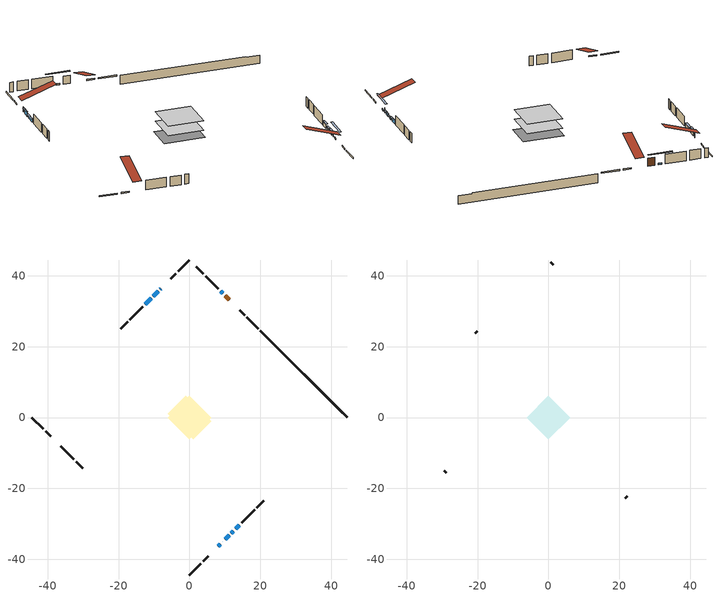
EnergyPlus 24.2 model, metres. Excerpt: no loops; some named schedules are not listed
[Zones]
conditioned space
 floor adiabatic (AdiabaticFloorConstruction): -6.19,0 0,6.19 6.19,0 0,-6.19 z0.8
 floor foundation (Slab1 construction): -6.11,1.08 -1.08,6.11 6.11,-1.08 1.08,-6.11 z-1.49
 wall outside (RimJoist1 construction): 0,-44.43 3.17,-41.26 / -44.43,0 -41.26,-3.17 / 0,44.43 -3.17,41.26 / 19.35,25.08 16.18,28.25 z0.8:1.1
 wall outside (RimJoist2 construction): 3.82,-40.61 5.24,-39.19 / -40.61,-3.82 -39.19,-5.24 / -3.82,40.61 -5.24,39.19 / 15.52,28.91 14.11,30.32 z0.8:1.1
 wall outside (AdiabaticWallConstruction 1): 11.21,33.22 10.02,34.41 z0.8:2.83
 wall outside (AdiabaticWallConstruction): -8.14,36.29 -8.21,36.22 / 9.35,-35.08 9.42,-35.01 z0.8:2.02; 8.14,-36.29 8.7,-35.73 z0.8:1.16; -8.86,35.57 -10.19,34.24 z0.8:1.97; -10.85,33.58 -12.54,31.89 z0.8:1.59; 10.07,-34.36 11.15,-33.28 z0.8:1.51; 11.81,-32.62 12.35,-32.08 z0.8:1.36; 13,-31.43 14.08,-30.35 z0.8:1.72; 9.37,35.06 8.81,35.62 z0.8:1.18
 wall outside (Wall1 construction): 14.74,-29.69 18.38,-26.05 / -36.29,-8.14 -32.65,-11.78 / -13.19,31.24 -16.83,27.6 / 8.15,36.28 4.51,39.92 z0.8:3.24
 wall outside (Wall2 construction): 19.03,-25.4 20.92,-23.51 / -31.99,-12.44 -30.11,-14.32 / -17.49,26.94 -19.38,25.05 / 3.86,40.57 1.97,42.46 z0.8:3.24
 wall foundation (FoundationWall1 construction): 20,24.43,-1.49 20,24.43,0.8 41.99,2.44,0.8 41.99,2.44,0.63 44.43,0,0.63 44.43,0,-1.49
 window (WindowConstruction 5): -8.14,36.29 -8.2,36.23 z0.8:2.02
 window (WindowConstruction 8): 8.14,-36.29 8.7,-35.73 z0.8:1.16
 window (WindowConstruction 6): 9.35,-35.08 9.42,-35.01 z0.8:2.02
 window (WindowConstruction): -8.86,35.57 -10.19,34.24 z0.8:1.97
 window (WindowConstruction 1): -10.85,33.58 -12.54,31.89 z0.8:1.59
 window (WindowConstruction 2): 10.07,-34.36 11.15,-33.28 z0.8:1.51
 window (WindowConstruction 3): 11.81,-32.62 12.35,-32.08 z0.8:1.36
 window (WindowConstruction 4): 13.01,-31.42 14.08,-30.35 z0.8:1.71
 window (WindowConstruction 7): 9.37,35.06 8.81,35.62 z0.8:1.18
 door (Door): 11.2,33.23 10.02,34.41 z0.8:2.83
 ceiling adiabatic (AdiabaticFloorConstruction): 0,-6.19 6.19,0 0,6.19 -6.19,0 z0.8
attic - vented
 floor to conditioned space (Floor1 construction Reversed): -6.19,0 0,6.19 6.19,0 0,-6.19 z3.24
 wall outside (Wall3 construction): 21.58,-22.85 22.24,-22.19 / -29.45,-14.98 -28.79,-15.64 / -20.03,24.4 -20.69,23.74 / 1.31,43.12 0.66,43.77 z0.8:3.24
 roof outside (Roof1 construction): 7.48,-36.95,3.24 1.45,-30.91,6.08 -0.14,-32.5,6.08 5.89,-38.54,3.24; -36.95,-7.48,3.24 -30.91,-1.45,6.08 -32.5,0.14,6.08 -38.54,-5.89,3.24; -7.48,36.95,3.24 -1.45,30.91,6.08 0.14,32.5,6.08 -5.89,38.54,3.24; 11.86,32.57,3.24 5.83,26.54,6.08 7.42,24.95,6.08 13.45,30.98,3.24
shading: 10.56,-33.87 6.27,-38.16 6.57,-38.45 10.86,-34.16 z3.8; -10.33,34.1 -8.72,35.71 -9.01,36 -10.62,34.39 z2.17; -12.68,31.75 -10.71,33.72 -11,34.02 -12.97,32.04 z1.79; 11.29,-33.14 9.93,-34.5 10.22,-34.79 11.59,-33.43 z1.71; 12.49,-31.94 11.67,-32.76 11.96,-33.05 12.78,-32.23 z1.56; 14.23,-30.2 12.86,-31.57 13.15,-31.86 14.52,-30.5 z1.92; 6.94,37.49 11.23,33.2 11.52,33.49 7.23,37.78 z3.82
[Building]
Building 1: Terrain=Suburbs
[Site:Location]
Edmonton Intl AP_AB: Latitude {deg}=53.31; Longitude {deg}=-113.58; Time Zone {hr}=-7; Elevation {m}=723; Keep Site Location Information=Yes
[Site:GroundTemperature:Shallow]
-1.56185, -3.61833, -3.78302, -2.80711, 1.11059, 5.01004, 8.39065, 10.5322, 10.7141, 8.97234, 5.67794, 1.89811
[Site:WaterMainsTemperature]
Calculation Method=Schedule; Temperature Schedule=mains temperature schedule
[Material] Roughness=Rough; Thermal Absorptance=0.9
Name | Thickness {m} | Conductivity {W/m-K} | Density {kg/m3} | Specific Heat {J/kg-K} | Solar Absorptance | Visible Absorptance
asphalt or fiberglass shingles | 0.00635 | 0.162714 | 1121.4 | 1465.45 | 0.4 | 0.4
ceiling loosefill ins | 0.169333 | 0.0480833 | 16.02 | 1046.75 | 0.7 | 0.7
ceiling stud and cavity | 0.1397 | 0.168087 | 65.682 | 1177.47 | 0.7 | 0.7
concrete 4.0 in. | 0.1016 | 1.803125 | 2242.8 | 837.4 | 0.7 | 0.7
concrete 8.0 in. | 0.2032 | 1.803125 | 2242.8 | 837.4 | 0.7 | 0.7
door material | 0.04445 | 0.053851 | 512.64 | 1214.23 | 0.7 | 0.7
exterior vertical ins | 0.0457286 | 0.029427 | 32.04 | 1214.23 | 0.7 | 0.7
floor covering | 0.0127 | 0.0433444 | 54.468 | 1339.84 | 0.6 | 0.6
floor rigid ins; wall rigid ins | 0.512978 | 0.029427 | 32.04 | 1214.23 | 0.7 | 0.7
floor stud and cavity | 0.1397 | 1.75129 | 37.0049 | 1207.88 | 0.7 | 0.7
furniture material conditioned space 1 | 0.1524 | 0.115458 | 640.8 | 1214.23 | 0.6 | 0.6
gypsum board | 0.0127 | 0.160291 | 801 | 837.4 | 0.6 | 0.6
gypsum board 1 | 0.0127 | 0.160291 | 801 | 837.4 | 0.7 | 0.7
osb sheathing 0.5 in. | 0.0127 | 0.115458 | 512.64 | 1214.23 | 0.7 | 0.7
osb sheathing 0.75 in. | 0.01905 | 0.115458 | 512.64 | 1214.23 | 0.7 | 0.7
osb sheathing 2.0 in. | 0.0508 | 0.115458 | 512.64 | 1214.23 | 0.7 | 0.7
rim joist stud and cavity | 0.0508 | 0.0315101 | 125.044 | 1163.47 | 0.6 | 0.6
rim joist stud and cavity 1 | 0.0508 | 0.0297859 | 125.044 | 1163.47 | 0.6 | 0.6
wall stud and cavity | 0.1397 | 0.101456 | 139.0536 | 1170.24 | 0.7 | 0.7
wall stud and cavity 1 | 0.1397 | 0.105785 | 139.0536 | 1170.24 | 0.7 | 0.7
wall stud and cavity 2 | 0.0889 | 6.1454 | 50.32683 | 1063.81 | 0.6 | 0.6
wall stud and cavity 3 | 0.0889 | 0.380278 | 52.3479 | 1209.89 | 0.7 | 0.7
wall stud and cavity 4 | 0.0889 | 0.391764 | 83.0341 | 1211.67 | 0.7 | 0.7
wood siding | 0.0254 | 0.102417 | 544.68 | 1172.36 | 0.4 | 0.4
wood siding 1 | 0.00254 | 0.102417 | 544.68 | 1172.36 | 0.4 | 0.4
wood siding 2; wood siding 3; wood siding 4 | 0.0254 | 0.102417 | 544.68 | 1172.36 | 0.7 | 0.7
[WindowMaterial:SimpleGlazingSystem]
Name | U-Factor {W/m2-K} | Solar Heat Gain Coefficient
WindowMaterial | 1.75621 | 0.53
WindowMaterial 1 | 3.28075 | 0.52
WindowMaterial 2 | 2.02875 | 0.45
WindowMaterial 3 | 2.31208 | 0.36
WindowMaterial 4 | 3.28416 | 0.56
WindowMaterial 5 | 3.273367 | 0.4
WindowMaterial 6 | 3.24157 | 0.41
WindowMaterial 7 | 3.239299 | 0.39
[Construction]
AdiabaticFloorConstruction: floor stud and cavity, floor rigid ins, osb sheathing 0.75 in., floor covering
AdiabaticWallConstruction: wood siding 3, wall rigid ins, wall stud and cavity 3, gypsum board
AdiabaticWallConstruction 1: wood siding 4, wall rigid ins, wall stud and cavity 3, gypsum board
Door: door material
Floor1 construction Reversed: gypsum board, ceiling stud and cavity, ceiling loosefill ins
FoundationWall1 construction: concrete 8.0 in., gypsum board 1
furniture construction conditioned space 1: furniture material conditioned space 1
PartitionWallConstruction: gypsum board, wall stud and cavity 4, gypsum board
RimJoist1 construction: wood siding 2, osb sheathing 2.0 in., rim joist stud and cavity
RimJoist2 construction: wood siding 2, osb sheathing 2.0 in., rim joist stud and cavity 1
Roof1 construction: asphalt or fiberglass shingles
Slab1 construction: concrete 4.0 in.
Wall1 construction: wood siding, osb sheathing 0.5 in., wall stud and cavity, gypsum board
Wall2 construction: wood siding, osb sheathing 0.5 in., wall stud and cavity 1, gypsum board
Wall3 construction: wood siding 1, wall stud and cavity 2
WindowConstruction: WindowMaterial
WindowConstruction 1: WindowMaterial 1
WindowConstruction 2: WindowMaterial 2
WindowConstruction 3: WindowMaterial 3
WindowConstruction 4: WindowMaterial 4
WindowConstruction 5; WindowConstruction 6: WindowMaterial 5
WindowConstruction 7: WindowMaterial 6
WindowConstruction 8: WindowMaterial 7
[Zone] Multiplier=1; Part of Total Floor Area=Yes
Name | Volume {m3}
attic - vented | 35.4101
conditioned space | 368.8
[Space]
Name | Zone | Volume {m3}
attic - vented 1 | attic - vented | 35.4101
conditioned space 1 | conditioned space | 368.8
[ZoneInfiltration:EffectiveLeakageArea]
infil attic - vented 1: Zone or Space=attic - vented 1; Schedule=Always On Discrete; Effective Air Leakage Area {cm2}=2668.17; Stack Coefficient=0.000367299; Wind Coefficient=1.29488e-05
[ZoneMixing]
whole house fan mix: Zone or Space=attic - vented; Schedule=Always On Continuous; Design Flow Rate Calculation Method=Flow/Zone; Design Flow Rate {m3/s}=0; Source Zone or Space=conditioned space
[SurfaceProperty:ExposedFoundationPerimeter]
Slab1: Exposed Perimeter Calculation Method=TotalExposedPerimeter; Total Exposed Perimeter {m}=34.545
[InternalMass] Zone or ZoneList=conditioned space; Space or SpaceList=conditioned space 1
Name | Construction | Surface Area {m2}
furniture mass conditioned space 1 | furniture construction conditioned space 1 | 59.5999
partition wall mass | PartitionWallConstruction | 149
[Lights]
interior lighting: Zone or ZoneList or Space or SpaceList=conditioned space 1; Schedule=interior lighting schedule; Design Level Calculation Method=LightingLevel; Lighting Level {W}=343.2; Return Air Fraction=0; Fraction Radiant=0.6; Fraction Visible=0.2; Fraction Replaceable=1
[People]
occupants: Zone or ZoneList or Space or SpaceList=conditioned space 1; Number of People Schedule=occupants schedule; Number of People Calculation Method=People; Number of People=3; Fraction Radiant=0.314171; Sensible Heat Fraction=0.56303; Activity Level Schedule=occupants activity schedule; Carbon Dioxide Generation Rate {m3/s-W}=0; Enable ASHRAE 55 Comfort Warnings=No; Mean Radiant Temperature Calculation Type=EnclosureAveraged
[ElectricEquipment] Zone or ZoneList or Space or SpaceList=conditioned space 1; Design Level Calculation Method=EquipmentLevel
Name | Schedule | Design Level {W} | Fraction Latent | Fraction Radiant | Fraction Lost
clothes dryer | clothes dryer schedule | 140.772 | 0.015 | 0.081 | 0.85
clothes washer | clothes washer schedule | 32.1985 | 0.03 | 0.162 | 0.7
cooking range | cooking range schedule | 215.147 | 0.08 | 0.432 | 0.2
dishwasher | dishwasher schedule | 66.8632 | 0.3 | 0.18 | 0.4
fridge | fridge schedule | 72.9452 | 0 | 0.6 | 0
mech vent bath fan 0 | mech vent bath fan 0 schedule | 50.2 | 0 | 0 | 1
mech vent house fan | mech vent house fan schedule | 0 | 0 | 0 | 1
mech vent house fan cfis | mech vent house fan cfis schedule | 0 | 0 | 0 | 0
mech vent range fan 0 | mech vent range fan 0 schedule | 57 | 0 | 0 | 1
misc plug loads | misc plug loads schedule | 494.7 | 0.045 | 0.513 | 0.1
whole house fan | Always On Discrete | 0 | 0 | 0 | 1
[OtherEquipment] Zone or ZoneList or Space or SpaceList=conditioned space 1; Design Level Calculation Method=EquipmentLevel
Name | Fuel Type | Schedule | Design Level {W} | Fraction Latent | Fraction Radiant | Fraction Lost
clothes dryer 1 | Electricity | clothes dryer schedule | 0 | 0.015 | 0.081 | 0.85
cooking range 1 | Electricity | cooking range schedule | 0 | 0.08 | 0.432 | 0.2
general water use latent | None | general water use schedule | 62.594 | 1 | 0 | 0
general water use sensible | None | general water use schedule | -61.6891 | 0 | 0.6 | 0
mech vent house fan latent load | None | Always On Discrete | 0 | 1 | 0 | 0
mech vent house fan sensible load | None | Always On Discrete | 0 | 0 | 0 | 0
water heater energy adjustment1 | NaturalGas | Always On Discrete | 0.01 | 0 | 0 | 1
[ZoneInfiltration:DesignFlowRate] Zone or ZoneList or Space or SpaceList=conditioned space 1; Schedule=Always On Discrete; Design Flow Rate Calculation Method=Flow/Zone; Design Flow Rate {m3/s}=0
infil flow; natural vent flow; whole house fan flow
[Foundation:Kiva]
Foundation Kiva 1: Initial Indoor Air Temperature {C}=18; Wall Height Above Grade {m}=0.799978; Wall Depth Below Slab {m}=0.2032; Custom Block Material Name 1=exterior vertical ins; Custom Block Depth 1 {m}=2.28999; Custom Block X Position 1 {m}=0.2159; Custom Block Z Position 1 {m}=0
[Foundation:Kiva:Settings]
Soil Conductivity {W/m-K}=0.849921; Soil Density {kg/m3}=1842.3; Soil Specific Heat {J/kg-K}=418.7; Ground Solar Absorptivity=0.9; Ground Thermal Absorptivity=0.9; Ground Surface Roughness {m}=0.03; Far-Field Width {m}=40; Deep-Ground Boundary Condition=ZeroFlux; Deep-Ground Depth {m}=40; Minimum Cell Dimension {m}=0.2; Maximum Cell Growth Coefficient=3; Simulation Timestep=Timestep
[Exterior:Lights]
exterior lighting: Schedule=exterior lighting schedule; Design Level {W}=75.6
[Schedule:Constant]
Name | Hourly Value
Always On Continuous; mech vent house fan schedule; mech vent house fan cfis schedule; Always On Discrete | 1
occupants activity schedule | 117.228
fridge schedule | 0
[Schedule:Week:Daily]
interior lighting schedule Week Rule - Jan1-Jan27: interior lighting schedule day, interior lighting schedule day, interior lighting schedule day, interior lighting schedule day, interior lighting schedule day, interior lighting schedule day, interior lighting schedule day, interior lighting schedule default day, interior lighting schedule default day, interior lighting schedule default day, interior lighting schedule default day, interior lighting schedule default day
interior lighting schedule Week Rule - Jan28-Feb3: interior lighting schedule day, interior lighting schedule day, interior lighting schedule day, interior lighting schedule day, interior lighting schedule day 1, interior lighting schedule day 1, interior lighting schedule day 1, interior lighting schedule default day, interior lighting schedule default day, interior lighting schedule default day, interior lighting schedule default day, interior lighting schedule default day
interior lighting schedule Week Rule - Feb4-Feb24: interior lighting schedule day 1, interior lighting schedule day 1, interior lighting schedule day 1, interior lighting schedule day 1, interior lighting schedule day 1, interior lighting schedule day 1, interior lighting schedule day 1, interior lighting schedule default day, interior lighting schedule default day, interior lighting schedule default day, interior lighting schedule default day, interior lighting schedule default day
interior lighting schedule Week Rule - Feb25-Mar3: interior lighting schedule day 1, interior lighting schedule day 1, interior lighting schedule day 1, interior lighting schedule day 1, interior lighting schedule day 2, interior lighting schedule day 2, interior lighting schedule day 2, interior lighting schedule default day, interior lighting schedule default day, interior lighting schedule default day, interior lighting schedule default day, interior lighting schedule default day
interior lighting schedule Week Rule - Mar4-Mar31: interior lighting schedule day 2, interior lighting schedule day 2, interior lighting schedule day 2, interior lighting schedule day 2, interior lighting schedule day 2, interior lighting schedule day 2, interior lighting schedule day 2, interior lighting schedule default day, interior lighting schedule default day, interior lighting schedule default day, interior lighting schedule default day, interior lighting schedule default day
interior lighting schedule Week Rule - Apr1-Apr28: interior lighting schedule day 3, interior lighting schedule day 3, interior lighting schedule day 3, interior lighting schedule day 3, interior lighting schedule day 3, interior lighting schedule day 3, interior lighting schedule day 3, interior lighting schedule default day, interior lighting schedule default day, interior lighting schedule default day, interior lighting schedule default day, interior lighting schedule default day
interior lighting schedule Week Rule - Apr29-May5: interior lighting schedule day 3, interior lighting schedule day 3, interior lighting schedule day 4, interior lighting schedule day 4, interior lighting schedule day 4, interior lighting schedule day 4, interior lighting schedule day 4, interior lighting schedule default day, interior lighting schedule default day, interior lighting schedule default day, interior lighting schedule default day, interior lighting schedule default day
interior lighting schedule Week Rule - May6-May26: interior lighting schedule day 4, interior lighting schedule day 4, interior lighting schedule day 4, interior lighting schedule day 4, interior lighting schedule day 4, interior lighting schedule day 4, interior lighting schedule day 4, interior lighting schedule default day, interior lighting schedule default day, interior lighting schedule default day, interior lighting schedule default day, interior lighting schedule default day
interior lighting schedule Week Rule - May27-Jun2: interior lighting schedule day 4, interior lighting schedule day 4, interior lighting schedule day 4, interior lighting schedule day 4, interior lighting schedule day 4, interior lighting schedule day 5, interior lighting schedule day 5, interior lighting schedule default day, interior lighting schedule default day, interior lighting schedule default day, interior lighting schedule default day, interior lighting schedule default day
interior lighting schedule Week Rule - Jun3-Jun30: interior lighting schedule day 5, interior lighting schedule day 5, interior lighting schedule day 5, interior lighting schedule day 5, interior lighting schedule day 5, interior lighting schedule day 5, interior lighting schedule day 5, interior lighting schedule default day, interior lighting schedule default day, interior lighting schedule default day, interior lighting schedule default day, interior lighting schedule default day
interior lighting schedule Week Rule - Jul1-Jul28: interior lighting schedule day 6, interior lighting schedule day 6, interior lighting schedule day 6, interior lighting schedule day 6, interior lighting schedule day 6, interior lighting schedule day 6, interior lighting schedule day 6, interior lighting schedule default day, interior lighting schedule default day, interior lighting schedule default day, interior lighting schedule default day, interior lighting schedule default day
interior lighting schedule Week Rule - Jul29-Aug4: interior lighting schedule day 6, interior lighting schedule day 6, interior lighting schedule day 6, interior lighting schedule day 7, interior lighting schedule day 7, interior lighting schedule day 7, interior lighting schedule day 7, interior lighting schedule default day, interior lighting schedule default day, interior lighting schedule default day, interior lighting schedule default day, interior lighting schedule default day
interior lighting schedule Week Rule - Aug5-Aug25: interior lighting schedule day 7, interior lighting schedule day 7, interior lighting schedule day 7, interior lighting schedule day 7, interior lighting schedule day 7, interior lighting schedule day 7, interior lighting schedule day 7, interior lighting schedule default day, interior lighting schedule default day, interior lighting schedule default day, interior lighting schedule default day, interior lighting schedule default day
interior lighting schedule Week Rule - Aug26-Sep1: interior lighting schedule day 7, interior lighting schedule day 7, interior lighting schedule day 7, interior lighting schedule day 7, interior lighting schedule day 7, interior lighting schedule day 7, interior lighting schedule day 8, interior lighting schedule default day, interior lighting schedule default day, interior lighting schedule default day, interior lighting schedule default day, interior lighting schedule default day
interior lighting schedule Week Rule - Sep2-Sep29: interior lighting schedule day 8, interior lighting schedule day 8, interior lighting schedule day 8, interior lighting schedule day 8, interior lighting schedule day 8, interior lighting schedule day 8, interior lighting schedule day 8, interior lighting schedule default day, interior lighting schedule default day, interior lighting schedule default day, interior lighting schedule default day, interior lighting schedule default day
interior lighting schedule Week Rule - Sep30-Oct6: interior lighting schedule day 8, interior lighting schedule day 9, interior lighting schedule day 9, interior lighting schedule day 9, interior lighting schedule day 9, interior lighting schedule day 9, interior lighting schedule day 9, interior lighting schedule default day, interior lighting schedule default day, interior lighting schedule default day, interior lighting schedule default day, interior lighting schedule default day
interior lighting schedule Week Rule - Oct7-Oct27: interior lighting schedule day 9, interior lighting schedule day 9, interior lighting schedule day 9, interior lighting schedule day 9, interior lighting schedule day 9, interior lighting schedule day 9, interior lighting schedule day 9, interior lighting schedule default day, interior lighting schedule default day, interior lighting schedule default day, interior lighting schedule default day, interior lighting schedule default day
interior lighting schedule Week Rule - Oct28-Nov3: interior lighting schedule day 9, interior lighting schedule day 9, interior lighting schedule day 9, interior lighting schedule day 9, interior lighting schedule day 10, interior lighting schedule day 10, interior lighting schedule day 10, interior lighting schedule default day, interior lighting schedule default day, interior lighting schedule default day, interior lighting schedule default day, interior lighting schedule default day
interior lighting schedule Week Rule - Nov4-Nov24: interior lighting schedule day 10, interior lighting schedule day 10, interior lighting schedule day 10, interior lighting schedule day 10, interior lighting schedule day 10, interior lighting schedule day 10, interior lighting schedule day 10, interior lighting schedule default day, interior lighting schedule default day, interior lighting schedule default day, interior lighting schedule default day, interior lighting schedule default day
interior lighting schedule Week Rule - Nov25-Dec1: interior lighting schedule day 10, interior lighting schedule day 10, interior lighting schedule day 10, interior lighting schedule day 10, interior lighting schedule day 10, interior lighting schedule day 10, interior lighting schedule day 11, interior lighting schedule default day, interior lighting schedule default day, interior lighting schedule default day, interior lighting schedule default day, interior lighting schedule default day
interior lighting schedule Week Rule - Dec2-Dec31: interior lighting schedule day 11, interior lighting schedule day 11, interior lighting schedule day 11, interior lighting schedule day 11, interior lighting schedule day 11, interior lighting schedule day 11, interior lighting schedule day 11, interior lighting schedule default day, interior lighting schedule default day, interior lighting schedule default day, interior lighting schedule default day, interior lighting schedule default day
occupants schedule Week Rule - Jan1-Dec31: occupants schedule day, occupants schedule day, occupants schedule day, occupants schedule day, occupants schedule day, occupants schedule day, occupants schedule day, occupants schedule default day, occupants schedule default day, occupants schedule default day, occupants schedule default day, occupants schedule default day
clothes dryer schedule Week Rule - Jan1-Dec31: clothes dryer schedule day, clothes dryer schedule day, clothes dryer schedule day, clothes dryer schedule day, clothes dryer schedule day, clothes dryer schedule day, clothes dryer schedule day, clothes dryer schedule default day, clothes dryer schedule default day, clothes dryer schedule default day, clothes dryer schedule default day, clothes dryer schedule default day
clothes washer schedule Week Rule - Jan1-Dec31: clothes washer schedule day, clothes washer schedule day, clothes washer schedule day, clothes washer schedule day, clothes washer schedule day, clothes washer schedule day, clothes washer schedule day, clothes washer schedule default day, clothes washer schedule default day, clothes washer schedule default day, clothes washer schedule default day, clothes washer schedule default day
cooking range schedule Week Rule - Jan1-Dec31: cooking range schedule day, cooking range schedule day, cooking range schedule day, cooking range schedule day, cooking range schedule day, cooking range schedule day, cooking range schedule day, cooking range schedule default day, cooking range schedule default day, cooking range schedule default day, cooking range schedule default day, cooking range schedule default day
dishwasher schedule Week Rule - Jan1-Dec31: dishwasher schedule day, dishwasher schedule day, dishwasher schedule day, dishwasher schedule day, dishwasher schedule day, dishwasher schedule day, dishwasher schedule day, dishwasher schedule default day, dishwasher schedule default day, dishwasher schedule default day, dishwasher schedule default day, dishwasher schedule default day
mech vent bath fan 0 schedule Week Rule - Jan1-Dec31: mech vent bath fan 0 schedule day, mech vent bath fan 0 schedule day, mech vent bath fan 0 schedule day, mech vent bath fan 0 schedule day, mech vent bath fan 0 schedule day, mech vent bath fan 0 schedule day, mech vent bath fan 0 schedule day, mech vent bath fan 0 schedule default day, mech vent bath fan 0 schedule default day, mech vent bath fan 0 schedule default day, mech vent bath fan 0 schedule default day, mech vent bath fan 0 schedule default day
mech vent range fan 0 schedule Week Rule - Jan1-Dec31: mech vent range fan 0 schedule day, mech vent range fan 0 schedule day, mech vent range fan 0 schedule day, mech vent range fan 0 schedule day, mech vent range fan 0 schedule day, mech vent range fan 0 schedule day, mech vent range fan 0 schedule day, mech vent range fan 0 schedule default day, mech vent range fan 0 schedule default day, mech vent range fan 0 schedule default day, mech vent range fan 0 schedule default day, mech vent range fan 0 schedule default day
misc plug loads schedule Week Rule - Jan1-Dec31: misc plug loads schedule day, misc plug loads schedule day, misc plug loads schedule day, misc plug loads schedule day, misc plug loads schedule day, misc plug loads schedule day, misc plug loads schedule day, misc plug loads schedule default day, misc plug loads schedule default day, misc plug loads schedule default day, misc plug loads schedule default day, misc plug loads schedule default day
general water use schedule Week Rule - Jan1-Dec31: general water use schedule day, general water use schedule day, general water use schedule day, general water use schedule day, general water use schedule day, general water use schedule day, general water use schedule day, general water use schedule default day, general water use schedule default day, general water use schedule default day, general water use schedule default day, general water use schedule default day
exterior lighting schedule Week Rule - Jan1-Jan27: exterior lighting schedule day, exterior lighting schedule day, exterior lighting schedule day, exterior lighting schedule day, exterior lighting schedule day, exterior lighting schedule day, exterior lighting schedule day, exterior lighting schedule default day, exterior lighting schedule default day, exterior lighting schedule default day, exterior lighting schedule default day, exterior lighting schedule default day
exterior lighting schedule Week Rule - Jan28-Feb3: exterior lighting schedule day, exterior lighting schedule day, exterior lighting schedule day, exterior lighting schedule day, exterior lighting schedule day 1, exterior lighting schedule day 1, exterior lighting schedule day 1, exterior lighting schedule default day, exterior lighting schedule default day, exterior lighting schedule default day, exterior lighting schedule default day, exterior lighting schedule default day
exterior lighting schedule Week Rule - Feb4-Feb24: exterior lighting schedule day 1, exterior lighting schedule day 1, exterior lighting schedule day 1, exterior lighting schedule day 1, exterior lighting schedule day 1, exterior lighting schedule day 1, exterior lighting schedule day 1, exterior lighting schedule default day, exterior lighting schedule default day, exterior lighting schedule default day, exterior lighting schedule default day, exterior lighting schedule default day
exterior lighting schedule Week Rule - Feb25-Mar3: exterior lighting schedule day 1, exterior lighting schedule day 1, exterior lighting schedule day 1, exterior lighting schedule day 1, exterior lighting schedule day 2, exterior lighting schedule day 2, exterior lighting schedule day 2, exterior lighting schedule default day, exterior lighting schedule default day, exterior lighting schedule default day, exterior lighting schedule default day, exterior lighting schedule default day
exterior lighting schedule Week Rule - Mar4-Mar31: exterior lighting schedule day 2, exterior lighting schedule day 2, exterior lighting schedule day 2, exterior lighting schedule day 2, exterior lighting schedule day 2, exterior lighting schedule day 2, exterior lighting schedule day 2, exterior lighting schedule default day, exterior lighting schedule default day, exterior lighting schedule default day, exterior lighting schedule default day, exterior lighting schedule default day
exterior lighting schedule Week Rule - Apr1-Apr28: exterior lighting schedule day 3, exterior lighting schedule day 3, exterior lighting schedule day 3, exterior lighting schedule day 3, exterior lighting schedule day 3, exterior lighting schedule day 3, exterior lighting schedule day 3, exterior lighting schedule default day, exterior lighting schedule default day, exterior lighting schedule default day, exterior lighting schedule default day, exterior lighting schedule default day
exterior lighting schedule Week Rule - Apr29-May5: exterior lighting schedule day 3, exterior lighting schedule day 3, exterior lighting schedule day 4, exterior lighting schedule day 4, exterior lighting schedule day 4, exterior lighting schedule day 4, exterior lighting schedule day 4, exterior lighting schedule default day, exterior lighting schedule default day, exterior lighting schedule default day, exterior lighting schedule default day, exterior lighting schedule default day
exterior lighting schedule Week Rule - May6-May26: exterior lighting schedule day 4, exterior lighting schedule day 4, exterior lighting schedule day 4, exterior lighting schedule day 4, exterior lighting schedule day 4, exterior lighting schedule day 4, exterior lighting schedule day 4, exterior lighting schedule default day, exterior lighting schedule default day, exterior lighting schedule default day, exterior lighting schedule default day, exterior lighting schedule default day
exterior lighting schedule Week Rule - May27-Jun2: exterior lighting schedule day 4, exterior lighting schedule day 4, exterior lighting schedule day 4, exterior lighting schedule day 4, exterior lighting schedule day 4, exterior lighting schedule day 5, exterior lighting schedule day 5, exterior lighting schedule default day, exterior lighting schedule default day, exterior lighting schedule default day, exterior lighting schedule default day, exterior lighting schedule default day
exterior lighting schedule Week Rule - Jun3-Jun30: exterior lighting schedule day 5, exterior lighting schedule day 5, exterior lighting schedule day 5, exterior lighting schedule day 5, exterior lighting schedule day 5, exterior lighting schedule day 5, exterior lighting schedule day 5, exterior lighting schedule default day, exterior lighting schedule default day, exterior lighting schedule default day, exterior lighting schedule default day, exterior lighting schedule default day
exterior lighting schedule Week Rule - Jul1-Jul28: exterior lighting schedule day 6, exterior lighting schedule day 6, exterior lighting schedule day 6, exterior lighting schedule day 6, exterior lighting schedule day 6, exterior lighting schedule day 6, exterior lighting schedule day 6, exterior lighting schedule default day, exterior lighting schedule default day, exterior lighting schedule default day, exterior lighting schedule default day, exterior lighting schedule default day
exterior lighting schedule Week Rule - Jul29-Aug4: exterior lighting schedule day 6, exterior lighting schedule day 6, exterior lighting schedule day 6, exterior lighting schedule day 7, exterior lighting schedule day 7, exterior lighting schedule day 7, exterior lighting schedule day 7, exterior lighting schedule default day, exterior lighting schedule default day, exterior lighting schedule default day, exterior lighting schedule default day, exterior lighting schedule default day
exterior lighting schedule Week Rule - Aug5-Aug25: exterior lighting schedule day 7, exterior lighting schedule day 7, exterior lighting schedule day 7, exterior lighting schedule day 7, exterior lighting schedule day 7, exterior lighting schedule day 7, exterior lighting schedule day 7, exterior lighting schedule default day, exterior lighting schedule default day, exterior lighting schedule default day, exterior lighting schedule default day, exterior lighting schedule default day
exterior lighting schedule Week Rule - Aug26-Sep1: exterior lighting schedule day 7, exterior lighting schedule day 7, exterior lighting schedule day 7, exterior lighting schedule day 7, exterior lighting schedule day 7, exterior lighting schedule day 7, exterior lighting schedule day 8, exterior lighting schedule default day, exterior lighting schedule default day, exterior lighting schedule default day, exterior lighting schedule default day, exterior lighting schedule default day
exterior lighting schedule Week Rule - Sep2-Sep29: exterior lighting schedule day 8, exterior lighting schedule day 8, exterior lighting schedule day 8, exterior lighting schedule day 8, exterior lighting schedule day 8, exterior lighting schedule day 8, exterior lighting schedule day 8, exterior lighting schedule default day, exterior lighting schedule default day, exterior lighting schedule default day, exterior lighting schedule default day, exterior lighting schedule default day
exterior lighting schedule Week Rule - Sep30-Oct6: exterior lighting schedule day 8, exterior lighting schedule day 9, exterior lighting schedule day 9, exterior lighting schedule day 9, exterior lighting schedule day 9, exterior lighting schedule day 9, exterior lighting schedule day 9, exterior lighting schedule default day, exterior lighting schedule default day, exterior lighting schedule default day, exterior lighting schedule default day, exterior lighting schedule default day
exterior lighting schedule Week Rule - Oct7-Oct27: exterior lighting schedule day 9, exterior lighting schedule day 9, exterior lighting schedule day 9, exterior lighting schedule day 9, exterior lighting schedule day 9, exterior lighting schedule day 9, exterior lighting schedule day 9, exterior lighting schedule default day, exterior lighting schedule default day, exterior lighting schedule default day, exterior lighting schedule default day, exterior lighting schedule default day
exterior lighting schedule Week Rule - Oct28-Nov3: exterior lighting schedule day 9, exterior lighting schedule day 9, exterior lighting schedule day 9, exterior lighting schedule day 9, exterior lighting schedule day 10, exterior lighting schedule day 10, exterior lighting schedule day 10, exterior lighting schedule default day, exterior lighting schedule default day, exterior lighting schedule default day, exterior lighting schedule default day, exterior lighting schedule default day
exterior lighting schedule Week Rule - Nov4-Nov24: exterior lighting schedule day 10, exterior lighting schedule day 10, exterior lighting schedule day 10, exterior lighting schedule day 10, exterior lighting schedule day 10, exterior lighting schedule day 10, exterior lighting schedule day 10, exterior lighting schedule default day, exterior lighting schedule default day, exterior lighting schedule default day, exterior lighting schedule default day, exterior lighting schedule default day
exterior lighting schedule Week Rule - Nov25-Dec1: exterior lighting schedule day 10, exterior lighting schedule day 10, exterior lighting schedule day 10, exterior lighting schedule day 10, exterior lighting schedule day 10, exterior lighting schedule day 10, exterior lighting schedule day 11, exterior lighting schedule default day, exterior lighting schedule default day, exterior lighting schedule default day, exterior lighting schedule default day, exterior lighting schedule default day
[Schedule:Year]
interior lighting schedule: interior lighting schedule Week Rule - Jan1-Jan27, 1, 1, 1, 27, interior lighting schedule Week Rule - Jan28-Feb3, 1, 28, 2, 3, interior lighting schedule Week Rule - Feb4-Feb24, 2, 4, 2, 24, interior lighting schedule Week Rule - Feb25-Mar3, 2, 25, 3, 3, interior lighting schedule Week Rule - Mar4-Mar31, 3, 4, 3, 31, interior lighting schedule Week Rule - Apr1-Apr28, 4, 1, 4, 28, interior lighting schedule Week Rule - Apr29-May5, 4, 29, 5, 5, interior lighting schedule Week Rule - May6-May26, 5, 6, 5, 26, interior lighting schedule Week Rule - May27-Jun2, 5, 27, 6, 2, interior lighting schedule Week Rule - Jun3-Jun30, 6, 3, 6, 30, interior lighting schedule Week Rule - Jul1-Jul28, 7, 1, 7, 28, interior lighting schedule Week Rule - Jul29-Aug4, 7, 29, 8, 4, interior lighting schedule Week Rule - Aug5-Aug25, 8, 5, 8, 25, interior lighting schedule Week Rule - Aug26-Sep1, 8, 26, 9, 1, interior lighting schedule Week Rule - Sep2-Sep29, 9, 2, 9, 29, interior lighting schedule Week Rule - Sep30-Oct6, 9, 30, 10, 6, interior lighting schedule Week Rule - Oct7-Oct27, 10, 7, 10, 27, interior lighting schedule Week Rule - Oct28-Nov3, 10, 28, 11, 3, interior lighting schedule Week Rule - Nov4-Nov24, 11, 4, 11, 24, interior lighting schedule Week Rule - Nov25-Dec1, 11, 25, 12, 1, interior lighting schedule Week Rule - Dec2-Dec31, 12, 2, 12, 31
occupants schedule: occupants schedule Week Rule - Jan1-Dec31, 1, 1, 12, 31
clothes dryer schedule: clothes dryer schedule Week Rule - Jan1-Dec31, 1, 1, 12, 31
clothes washer schedule: clothes washer schedule Week Rule - Jan1-Dec31, 1, 1, 12, 31
cooking range schedule: cooking range schedule Week Rule - Jan1-Dec31, 1, 1, 12, 31
dishwasher schedule: dishwasher schedule Week Rule - Jan1-Dec31, 1, 1, 12, 31
mech vent bath fan 0 schedule: mech vent bath fan 0 schedule Week Rule - Jan1-Dec31, 1, 1, 12, 31
mech vent range fan 0 schedule: mech vent range fan 0 schedule Week Rule - Jan1-Dec31, 1, 1, 12, 31
misc plug loads schedule: misc plug loads schedule Week Rule - Jan1-Dec31, 1, 1, 12, 31
general water use schedule: general water use schedule Week Rule - Jan1-Dec31, 1, 1, 12, 31
exterior lighting schedule: exterior lighting schedule Week Rule - Jan1-Jan27, 1, 1, 1, 27, exterior lighting schedule Week Rule - Jan28-Feb3, 1, 28, 2, 3, exterior lighting schedule Week Rule - Feb4-Feb24, 2, 4, 2, 24, exterior lighting schedule Week Rule - Feb25-Mar3, 2, 25, 3, 3, exterior lighting schedule Week Rule - Mar4-Mar31, 3, 4, 3, 31, exterior lighting schedule Week Rule - Apr1-Apr28, 4, 1, 4, 28, exterior lighting schedule Week Rule - Apr29-May5, 4, 29, 5, 5, exterior lighting schedule Week Rule - May6-May26, 5, 6, 5, 26, exterior lighting schedule Week Rule - May27-Jun2, 5, 27, 6, 2, exterior lighting schedule Week Rule - Jun3-Jun30, 6, 3, 6, 30, exterior lighting schedule Week Rule - Jul1-Jul28, 7, 1, 7, 28, exterior lighting schedule Week Rule - Jul29-Aug4, 7, 29, 8, 4, exterior lighting schedule Week Rule - Aug5-Aug25, 8, 5, 8, 25, exterior lighting schedule Week Rule - Aug26-Sep1, 8, 26, 9, 1, exterior lighting schedule Week Rule - Sep2-Sep29, 9, 2, 9, 29, exterior lighting schedule Week Rule - Sep30-Oct6, 9, 30, 10, 6, exterior lighting schedule Week Rule - Oct7-Oct27, 10, 7, 10, 27, exterior lighting schedule Week Rule - Oct28-Nov3, 10, 28, 11, 3, exterior lighting schedule Week Rule - Nov4-Nov24, 11, 4, 11, 24, exterior lighting schedule Week Rule - Nov25-Dec1, 11, 25, 12, 1, exterior lighting schedule Week Rule - Dec2-Dec31, 12, 2, 12, 31
[Schedule:Compact]
mains temperature schedule: Through: 01/01, For: AllDays, Until: 24:00, 3.97167, Through: 01/02, For: AllDays, Until: 24:00, 3.90778, Through: 01/03, For: AllDays, Until: 24:00, 3.84556, Through: 01/04, For: AllDays, Until: 24:00, 3.78389, Through: 01/05, For: AllDays, Until: 24:00, 3.72278, Through: 01/06, For: AllDays, Until: 24:00, 3.66278, Through: 01/07, For: AllDays, Until: 24:00, 3.60389, Through: 01/08, For: AllDays, Until: 24:00, 3.54556, Through: 01/09, For: AllDays, Until: 24:00, 3.48833, Through: 01/10, For: AllDays, Until: 24:00, 3.43167, Through: 01/11, For: AllDays, Until: 24:00, 3.37611, Through: 01/12, For: AllDays, Until: 24:00, 3.32167, Through: 01/13, For: AllDays, Until: 24:00, 3.26833, Through: 01/14, For: AllDays, Until: 24:00, 3.21556, Through: 01/15, For: AllDays, Until: 24:00, 3.16444, Through: 01/16, For: AllDays, Until: 24:00, 3.11389, Through: 01/17, For: AllDays, Until: 24:00, 3.06444, Through: 01/18, For: AllDays, Until: 24:00, 3.01611, Through: 01/19, For: AllDays, Until: 24:00, 2.96889, Through: 01/20, For: AllDays, Until: 24:00, 2.92278, Through: 01/21, For: AllDays, Until: 24:00, 2.87722, Through: 01/22, For: AllDays, Until: 24:00, 2.83333, Through: 01/23, For: AllDays, Until: 24:00, 2.79056, Through: 01/24, For: AllDays, Until: 24:00, 2.74889, Through: 01/25, For: AllDays, Until: 24:00, 2.70833, Through: 01/26, For: AllDays, Until: 24:00, 2.66889, Through: 01/27, For: AllDays, Until: 24:00, 2.63056, Through: 01/28, For: AllDays, Until: 24:00, 2.59333, Through: 01/29, For: AllDays, Until: 24:00, 2.55778, Through: 01/30, For: AllDays, Until: 24:00, 2.52278, Through: 01/31, For: AllDays, Until: 24:00, 2.48944, Through: 02/01, For: AllDays, Until: 24:00, 2.45722, Through: 02/02, For: AllDays, Until: 24:00, 2.42611, Through: 02/03, For: AllDays, Until: 24:00, 2.39667, Through: 02/04, For: AllDays, Until: 24:00, 2.36833, Through: 02/05, For: AllDays, Until: 24:00, 2.34111, Through: 02/06, For: AllDays, Until: 24:00, 2.315, Through: 02/07, For: AllDays, Until: 24:00, 2.29056, Through: 02/08, For: AllDays, Until: 24:00, 2.26722, Through: 02/09, For: AllDays, Until: 24:00, 2.245, Through: 02/10, For: AllDays, Until: 24:00, 2.22444, Through: 02/11, For: AllDays, Until: 24:00, 2.20444, Through: 02/12, For: AllDays, Until: 24:00, 2.18667, Through: 02/13, For: AllDays, Until: 24:00, 2.17, Through: 02/14, For: AllDays, Until: 24:00, 2.15444, Through: 02/15, For: AllDays, Until: 24:00, 2.14, Through: 02/16, For: AllDays, Until: 24:00, 2.12722, Through: 02/17, For: AllDays, Until: 24:00, 2.11556, Through: 02/18, For: AllDays, Until: 24:00, 2.10556, Through: 02/19, For: AllDays, Until: 24:00, 2.09667, Through: 02/20, For: AllDays, Until: 24:00, 2.08889, Through: 02/21, For: AllDays, Until: 24:00, 2.08278, Through: 02/22, For: AllDays, Until: 24:00, 2.07833, Through: 02/23, For: AllDays, Until: 24:00, 2.07444, Through: 02/24, For: AllDays, Until: 24:00, 2.07278, Through: 02/25, For: AllDays, Until: 24:00, 2.07167, Through: 02/26, For: AllDays, Until: 24:00, 2.07222, Through: 02/27, For: AllDays, Until: 24:00, 2.07444, Through: 02/28, For: AllDays, Until: 24:00, 2.07778, Through: 03/01, For: AllDays, Until: 24:00, 2.08222, Through: 03/02, For: AllDays, Until: 24:00, 2.08833, Through: 03/03, For: AllDays, Until: 24:00, 2.09556, Through: 03/04, For: AllDays, Until: 24:00, 2.10444, Through: 03/05, For: AllDays, Until: 24:00, 2.11444, Through: 03/06, For: AllDays, Until: 24:00, 2.12556, Through: 03/07, For: AllDays, Until: 24:00, 2.13833, Through: 03/08, For: AllDays, Until: 24:00, 2.15278, Through: 03/09, For: AllDays, Until: 24:00, 2.16778, Through: 03/10, For: AllDays, Until: 24:00, 2.18444, Through: 03/11, For: AllDays, Until: 24:00, 2.20278, Through: 03/12, For: AllDays, Until: 24:00, 2.22167, Through: 03/13, For: AllDays, Until: 24:00, 2.24278, Through: 03/14, For: AllDays, Until: 24:00, 2.26444, Through: 03/15, For: AllDays, Until: 24:00, 2.28778, Through: 03/16, For: AllDays, Until: 24:00, 2.31222, Through: 03/17, For: AllDays, Until: 24:00, 2.33778, Through: 03/18, For: AllDays, Until: 24:00, 2.365, Through: 03/19, For: AllDays, Until: 24:00, 2.39333, Through: 03/20, For: AllDays, Until: 24:00, 2.42278, Through: 03/21, For: AllDays, Until: 24:00, 2.45389, Through: 03/22, For: AllDays, Until: 24:00, 2.48611, Through: 03/23, For: AllDays, Until: 24:00, 2.51889, Through: 03/24, For: AllDays, Until: 24:00, 2.55389, Through: 03/25, For: AllDays, Until: 24:00, 2.58944, Through: 03/26, For: AllDays, Until: 24:00, 2.62611, Through: 03/27, For: AllDays, Until: 24:00, 2.66444, Through: 03/28, For: AllDays, Until: 24:00, 2.70389, Through: 03/29, For: AllDays, Until: 24:00, 2.74389, Through: 03/30, For: AllDays, Until: 24:00, 2.78556, Through: 03/31, For: AllDays, Until: 24:00, 2.82833, Through: 04/01, For: AllDays, Until: 24:00, 2.87222, Through: 04/02, For: AllDays, Until: 24:00, 2.91722, Through: 04/03, For: AllDays, Until: 24:00, 2.96333, Through: 04/04, For: AllDays, Until: 24:00, 3.01056, Through: 04/05, For: AllDays, Until: 24:00, 3.05889, Through: 04/06, For: AllDays, Until: 24:00, 3.10833, Through: 04/07, For: AllDays, Until: 24:00, 3.15833, Through: 04/08, For: AllDays, Until: 24:00, 3.21, Through: 04/09, For: AllDays, Until: 24:00, 3.26222, Through: 04/10, For: AllDays, Until: 24:00, 3.31556, Through: 04/11, For: AllDays, Until: 24:00, 3.37, Through: 04/12, For: AllDays, Until: 24:00, 3.42556, Through: 04/13, For: AllDays, Until: 24:00, 3.48167, Through: 04/14, For: AllDays, Until: 24:00, 3.53889, Through: 04/15, For: AllDays, Until: 24:00, 3.59722, Through: 04/16, For: AllDays, Until: 24:00, 3.65611, Through: 04/17, For: AllDays, Until: 24:00, 3.71611, Through: 04/18, For: AllDays, Until: 24:00, 3.77667, Through: 04/19, For: AllDays, Until: 24:00, 3.83833, Through: 04/20, For: AllDays, Until: 24:00, 3.90111, Through: 04/21, For: AllDays, Until: 24:00, 3.96444, Through: 04/22, For: AllDays, Until: 24:00, 4.02833, Through: 04/23, For: AllDays, Until: 24:00, 4.09333, Through: 04/24, For: AllDays, Until: 24:00, 4.15889, Through: 04/25, For: AllDays, Until: 24:00, 4.225, Through: 04/26, For: AllDays, Until: 24:00, 4.29222, Through: 04/27, For: AllDays, Until: 24:00, 4.36, Through: 04/28, For: AllDays, Until: 24:00, 4.42833, Through: 04/29, For: AllDays, Until: 24:00, 4.49722, Through: 04/30, For: AllDays, Until: 24:00, 4.56667, Through: 05/01, For: AllDays, Until: 24:00, 4.63722, Through: 05/02, For: AllDays, Until: 24:00, 4.70833, Through: 05/03, For: AllDays, Until: 24:00, 4.77944, Through: 05/04, For: AllDays, Until: 24:00, 4.85167, Through: 05/05, For: AllDays, Until: 24:00, 4.92389, Through: 05/06, For: AllDays, Until: 24:00, 4.99722, Through: 05/07, For: AllDays, Until: 24:00, 5.07056, Through: 05/08, For: AllDays, Until: 24:00, 5.145, Through: 05/09, For: AllDays, Until: 24:00, 5.21944, Through: 05/10, For: AllDays, Until: 24:00, 5.29389, Through: 05/11, For: AllDays, Until: 24:00, 5.36944, Through: 05/12, For: AllDays, Until: 24:00, 5.445, Through: 05/13, For: AllDays, Until: 24:00, 5.52111, Through: 05/14, For: AllDays, Until: 24:00, 5.59722, Through: 05/15, For: AllDays, Until: 24:00, 5.67389, Through: 05/16, For: AllDays, Until: 24:00, 5.75056, Through: 05/17, For: AllDays, Until: 24:00, 5.82778, Through: 05/18, For: AllDays, Until: 24:00, 5.90556, Through: 05/19, For: AllDays, Until: 24:00, 5.98278, Through: 05/20, For: AllDays, Until: 24:00, 6.06056, Through: 05/21, For: AllDays, Until: 24:00, 6.13889, Through: 05/22, For: AllDays, Until: 24:00, 6.21667, Through: 05/23, For: AllDays, Until: 24:00, 6.295, Through: 05/24, For: AllDays, Until: 24:00, 6.37333, Through: 05/25, For: AllDays, Until: 24:00, 6.45222, Through: 05/26, For: AllDays, Until: 24:00, 6.53056, Through: 05/27, For: AllDays, Until: 24:00, 6.60889, Through: 05/28, For: AllDays, Until: 24:00, 6.68778, Through: 05/29, For: AllDays, Until: 24:00, 6.76611, Through: 05/30, For: AllDays, Until: 24:00, 6.84444, Through: 05/31, For: AllDays, Until: 24:00, 6.92278, Through: 06/01, For: AllDays, Until: 24:00, 7.00111, Through: 06/02, For: AllDays, Until: 24:00, 7.07944, Through: 06/03, For: AllDays, Until: 24:00, 7.15778, Through: 06/04, For: AllDays, Until: 24:00, 7.23556, Through: 06/05, For: AllDays, Until: 24:00, 7.31333, Through: 06/06, For: AllDays, Until: 24:00, 7.39056, Through: 06/07, For: AllDays, Until: 24:00, 7.46833, Through: 06/08, For: AllDays, Until: 24:00, 7.545, Through: 06/09, For: AllDays, Until: 24:00, 7.62222, Through: 06/10, For: AllDays, Until: 24:00, 7.69833, Through: 06/11, For: AllDays, Until: 24:00, 7.775, Through: 06/12, For: AllDays, Until: 24:00, 7.85056, Through: 06/13, For: AllDays, Until: 24:00, 7.92611, Through: 06/14, For: AllDays, Until: 24:00, 8.00111, Through: 06/15, For: AllDays, Until: 24:00, 8.07611, Through: 06/16, For: AllDays, Until: 24:00, 8.15056, Through: 06/17, For: AllDays, Until: 24:00, 8.22389, Through: 06/18, For: AllDays, Until: 24:00, 8.29778, Through: 06/19, For: AllDays, Until: 24:00, 8.37056, Through: 06/20, For: AllDays, Until: 24:00, 8.44278, Through: 06/21, For: AllDays, Until: 24:00, 8.51444, Through: 06/22, For: AllDays, Until: 24:00, 8.58611, Through: 06/23, For: AllDays, Until: 24:00, 8.65667, Through: 06/24, For: AllDays, Until: 24:00, 8.72667, Through: 06/25, For: AllDays, Until: 24:00, 8.79611, Through: 06/26, For: AllDays, Until: 24:00, 8.865, Through: 06/27, For: AllDays, Until: 24:00, 8.93333, Through: 06/28, For: AllDays, Until: 24:00, 9.00056, Through: 06/29, For: AllDays, Until: 24:00, 9.06778, Through: 06/30, For: AllDays, Until: 24:00, 9.13333, Through: 07/01, For: AllDays, Until: 24:00, 9.19889, Through: 07/02, For: AllDays, Until: 24:00, 9.26333, Through: 07/03, For: AllDays, Until: 24:00, 9.32722, Through: 07/04, For: AllDays, Until: 24:00, 9.39056, Through: 07/05, For: AllDays, Until: 24:00, 9.45278, Through: 07/06, For: AllDays, Until: 24:00, 9.51389, Through: 07/07, For: AllDays, Until: 24:00, 9.57444, Through: 07/08, For: AllDays, Until: 24:00, 9.63389, Through: 07/09, For: AllDays, Until: 24:00, 9.69278, Through: 07/10, For: AllDays, Until: 24:00, 9.75056, Through: 07/11, For: AllDays, Until: 24:00, 9.80778, Through: 07/12, For: AllDays, Until: 24:00, 9.86333, Through: 07/13, For: AllDays, Until: 24:00, 9.91833, Through: 07/14, For: AllDays, Until: 24:00, 9.97278, Through: 07/15, For: AllDays, Until: 24:00, 10.0256, Through: 07/16, For: AllDays, Until: 24:00, 10.0778, Through: 07/17, For: AllDays, Until: 24:00, 10.1289, Through: 07/18, For: AllDays, Until: 24:00, 10.1789, Through: 07/19, For: AllDays, Until: 24:00, 10.2278, Through: 07/20, For: AllDays, Until: 24:00, 10.2756, Through: 07/21, For: AllDays, Until: 24:00, 10.3222, Through: 07/22, For: AllDays, Until: 24:00, 10.3683, Through: 07/23, For: AllDays, Until: 24:00, 10.4128, Through: 07/24, For: AllDays, Until: 24:00, 10.4561, Through: 07/25, For: AllDays, Until: 24:00, 10.4989, Through: 07/26, For: AllDays, Until: 24:00, 10.54, Through: 07/27, For: AllDays, Until: 24:00, 10.58, Through: 07/28, For: AllDays, Until: 24:00, 10.6189, Through: 07/29, For: AllDays, Until: 24:00, 10.6567, Through: 07/30, For: AllDays, Until: 24:00, 10.6928, Through: 07/31, For: AllDays, Until: 24:00, 10.7283, Through: 08/01, For: AllDays, Until: 24:00, 10.7622, Through: 08/02, For: AllDays, Until: 24:00, 10.7956, Through: 08/03, For: AllDays, Until: 24:00, 10.8272, Through: 08/04, For: AllDays, Until: 24:00, 10.8572, Through: 08/05, For: AllDays, Until: 24:00, 10.8867, Through: 08/06, For: AllDays, Until: 24:00, 10.9144, Through: 08/07, For: AllDays, Until: 24:00, 10.9411, Through: 08/08, For: AllDays, Until: 24:00, 10.9667, Through: 08/09, For: AllDays, Until: 24:00, 10.9906, Through: 08/10, For: AllDays, Until: 24:00, 11.0133, Through: 08/11, For: AllDays, Until: 24:00, 11.035, Through: 08/12, For: AllDays, Until: 24:00, 11.055, Through: 08/13, For: AllDays, Until: 24:00, 11.0739, Through: 08/14, For: AllDays, Until: 24:00, 11.0917, Through: 08/15, For: AllDays, Until: 24:00, 11.1078, Through: 08/16, For: AllDays, Until: 24:00, 11.1228, Through: 08/17, For: AllDays, Until: 24:00, 11.1361, Through: 08/18, For: AllDays, Until: 24:00, 11.1483, Through: 08/19, For: AllDays, Until: 24:00, 11.1594, Through: 08/20, For: AllDays, Until: 24:00, 11.1689, Through: 08/21, For: AllDays, Until: 24:00, 11.1772, Through: 08/22, For: AllDays, Until: 24:00, 11.1844, Through: 08/23, For: AllDays, Until: 24:00, 11.19, Through: 08/24, For: AllDays, Until: 24:00, 11.1939, Through: 08/25, For: AllDays, Until: 24:00, 11.1967, Through: 08/26, For: AllDays, Until: 24:00, 11.1983, Through: 08/27, For: AllDays, Until: 24:00, 11.1983, Through: 08/28, For: AllDays, Until: 24:00, 11.1972, Through: 08/29, For: AllDays, Until: 24:00, 11.195, Through: 08/30, For: AllDays, Until: 24:00, 11.1911, Through: 08/31, For: AllDays, Until: 24:00, 11.1856, Through: 09/01, For: AllDays, Until: 24:00, 11.1789, Through: 09/02, For: AllDays, Until: 24:00, 11.1711, Through: 09/03, For: AllDays, Until: 24:00, 11.1617, Through: 09/04, For: AllDays, Until: 24:00, 11.1511, Through: 09/05, For: AllDays, Until: 24:00, 11.1394, Through: 09/06, For: AllDays, Until: 24:00, 11.1261, Through: 09/07, For: AllDays, Until: 24:00, 11.1111, Through: 09/08, For: AllDays, Until: 24:00, 11.0956, Through: 09/09, For: AllDays, Until: 24:00, 11.0778, Through: 09/10, For: AllDays, Until: 24:00, 11.0594, Through: 09/11, For: AllDays, Until: 24:00, 11.0394, Through: 09/12, For: AllDays, Until: 24:00, 11.0183, Through: 09/13, For: AllDays, Until: 24:00, 10.9961, Through: 09/14, For: AllDays, Until: 24:00, 10.9722, Through: 09/15, For: AllDays, Until: 24:00, 10.9472, Through: 09/16, For: AllDays, Until: 24:00, 10.9206, Through: 09/17, For: AllDays, Until: 24:00, 10.8928, Through: 09/18, For: AllDays, Until: 24:00, 10.8639, Through: 09/19, For: AllDays, Until: 24:00, 10.8339, Through: 09/20, For: AllDays, Until: 24:00, 10.8028, Through: 09/21, For: AllDays, Until: 24:00, 10.77, Through: 09/22, For: AllDays, Until: 24:00, 10.7361, Through: 09/23, For: AllDays, Until: 24:00, 10.7011, Through: 09/24, For: AllDays, Until: 24:00, 10.665, Through: 09/25, For: AllDays, Until: 24:00, 10.6272, Through: 09/26, For: AllDays, Until: 24:00, 10.5889, Through: 09/27, For: AllDays, Until: 24:00, 10.5489, Through: 09/28, For: AllDays, Until: 24:00, 10.5078, Through: 09/29, For: AllDays, Until: 24:00, 10.4661, Through: 09/30, For: AllDays, Until: 24:00, 10.4228, Through: 10/01, For: AllDays, Until: 24:00, 10.3783, Through: 10/02, For: AllDays, Until: 24:00, 10.3328, Through: 10/03, For: AllDays, Until: 24:00, 10.2861, Through: 10/04, For: AllDays, Until: 24:00, 10.2383, Through: 10/05, For: AllDays, Until: 24:00, 10.19, Through: 10/06, For: AllDays, Until: 24:00, 10.14, Through: 10/07, For: AllDays, Until: 24:00, 10.0894, Through: 10/08, For: AllDays, Until: 24:00, 10.0372, Through: 10/09, For: AllDays, Until: 24:00, 9.98444, Through: 10/10, For: AllDays, Until: 24:00, 9.93056, Through: 10/11, For: AllDays, Until: 24:00, 9.87611, Through: 10/12, For: AllDays, Until: 24:00, 9.82, Through: 10/13, For: AllDays, Until: 24:00, 9.76333, Through: 10/14, For: AllDays, Until: 24:00, 9.70611, Through: 10/15, For: AllDays, Until: 24:00, 9.64722, Through: 10/16, For: AllDays, Until: 24:00, 9.58778, Through: 10/17, For: AllDays, Until: 24:00, 9.52778, Through: 10/18, For: AllDays, Until: 24:00, 9.46667, Through: 10/19, For: AllDays, Until: 24:00, 9.40444, Through: 10/20, For: AllDays, Until: 24:00, 9.34167, Through: 10/21, For: AllDays, Until: 24:00, 9.27778, Through: 10/22, For: AllDays, Until: 24:00, 9.21333, Through: 10/23, For: AllDays, Until: 24:00, 9.14833, Through: 10/24, For: AllDays, Until: 24:00, 9.08222, Through: 10/25, For: AllDays, Until: 24:00, 9.01556, Through: 10/26, For: AllDays, Until: 24:00, 8.94833, Through: 10/27, For: AllDays, Until: 24:00, 8.88056, Through: 10/28, For: AllDays, Until: 24:00, 8.81167, Through: 10/29, For: AllDays, Until: 24:00, 8.74222, Through: 10/30, For: AllDays, Until: 24:00, 8.67222, Through: 10/31, For: AllDays, Until: 24:00, 8.60167, Through: 11/01, For: AllDays, Until: 24:00, 8.53056, Through: 11/02, For: AllDays, Until: 24:00, 8.45889, Through: 11/03, For: AllDays, Until: 24:00, 8.38667, Through: 11/04, For: AllDays, Until: 24:00, 8.31389, Through: 11/05, For: AllDays, Until: 24:00, 8.24056, Through: 11/06, For: AllDays, Until: 24:00, 8.16667, Through: 11/07, For: AllDays, Until: 24:00, 8.09278, Through: 11/08, For: AllDays, Until: 24:00, 8.01833, Through: 11/09, For: AllDays, Until: 24:00, 7.94278, Through: 11/10, For: AllDays, Until: 24:00, 7.86778, Through: 11/11, For: AllDays, Until: 24:00, 7.79167, Through: 11/12, For: AllDays, Until: 24:00, 7.71556, Through: 11/13, For: AllDays, Until: 24:00, 7.63944, Through: 11/14, For: AllDays, Until: 24:00, 7.56222, Through: 11/15, For: AllDays, Until: 24:00, 7.48556, Through: 11/16, For: AllDays, Until: 24:00, 7.40833, Through: 11/17, For: AllDays, Until: 24:00, 7.33056, Through: 11/18, For: AllDays, Until: 24:00, 7.25278, Through: 11/19, For: AllDays, Until: 24:00, 7.175, Through: 11/20, For: AllDays, Until: 24:00, 7.09722, Through: 11/21, For: AllDays, Until: 24:00, 7.01889, Through: 11/22, For: AllDays, Until: 24:00, 6.94056, Through: 11/23, For: AllDays, Until: 24:00, 6.86222, Through: 11/24, For: AllDays, Until: 24:00, 6.78389, Through: 11/25, For: AllDays, Until: 24:00, 6.705, Through: 11/26, For: AllDays, Until: 24:00, 6.62667, Through: 11/27, For: AllDays, Until: 24:00, 6.54833, Through: 11/28, For: AllDays, Until: 24:00, 6.46944, Through: 11/29, For: AllDays, Until: 24:00, 6.39111, Through: 11/30, For: AllDays, Until: 24:00, 6.31278, Through: 12/01, For: AllDays, Until: 24:00, 6.23444, Through: 12/02, For: AllDays, Until: 24:00, 6.15611, Through: 12/03, For: AllDays, Until: 24:00, 6.07833, Through: 12/04, For: AllDays, Until: 24:00, 6.00056, Through: 12/05, For: AllDays, Until: 24:00, 5.92278, Through: 12/06, For: AllDays, Until: 24:00, 5.84556, Through: 12/07, For: AllDays, Until: 24:00, 5.76833, Through: 12/08, For: AllDays, Until: 24:00, 5.69111, Through: 12/09, For: AllDays, Until: 24:00, 5.61444, Through: 12/10, For: AllDays, Until: 24:00, 5.53778, Through: 12/11, For: AllDays, Until: 24:00, 5.46222, Through: 12/12, For: AllDays, Until: 24:00, 5.38611, Through: 12/13, For: AllDays, Until: 24:00, 5.31111, Through: 12/14, For: AllDays, Until: 24:00, 5.23611, Through: 12/15, For: AllDays, Until: 24:00, 5.16167, Through: 12/16, For: AllDays, Until: 24:00, 5.08722, Through: 12/17, For: AllDays, Until: 24:00, 5.01389, Through: 12/18, For: AllDays, Until: 24:00, 4.94056, Through: 12/19, For: AllDays, Until: 24:00, 4.86778, Through: 12/20, For: AllDays, Until: 24:00, 4.79556, Through: 12/21, For: AllDays, Until: 24:00, 4.72389, Through: 12/22, For: AllDays, Until: 24:00, 4.65333, Through: 12/23, For: AllDays, Until: 24:00, 4.58278, Through: 12/24, For: AllDays, Until: 24:00, 4.51278, Through: 12/25, For: AllDays, Until: 24:00, 4.44389, Through: 12/26, For: AllDays, Until: 24:00, 4.375, Through: 12/27, For: AllDays, Until: 24:00, 4.30722, Through: 12/28, For: AllDays, Until: 24:00, 4.24, Through: 12/29, For: AllDays, Until: 24:00, 4.17333, Through: 12/30, For: AllDays, Until: 24:00, 4.10778, Through: 12/31, For: AllDays, Until: 24:00, 4.04278
